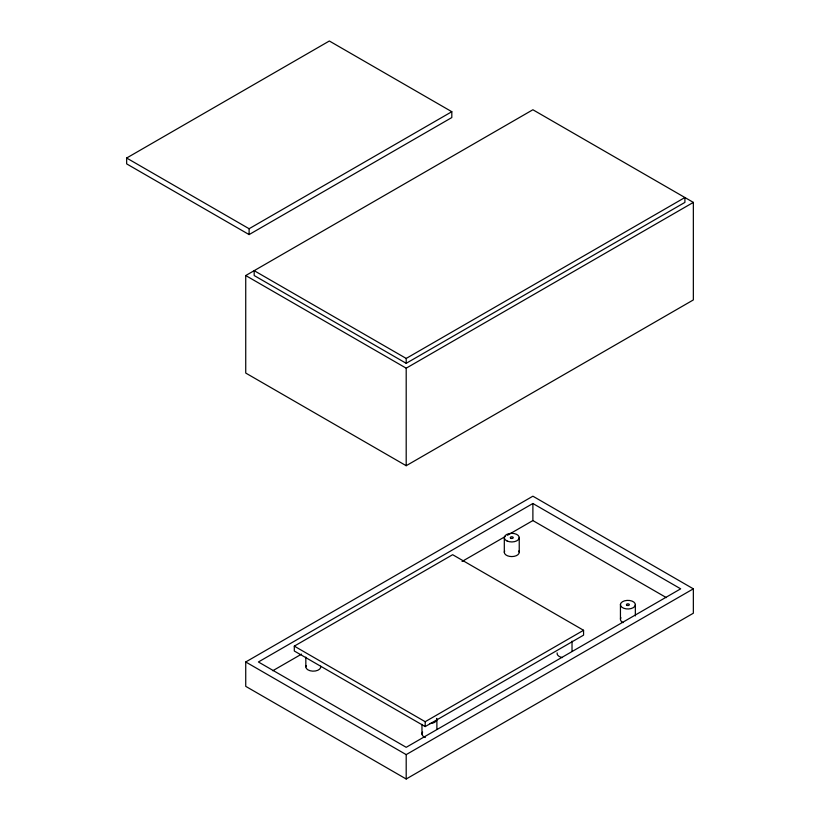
<?xml version="1.0" encoding="UTF-8"?>
<svg xmlns="http://www.w3.org/2000/svg" width="820" height="820" viewBox="0 0 820 820"><rect width="100%" height="100%" fill="white"/><g stroke="black" fill="none" stroke-linecap="round" stroke-linejoin="round"><path stroke-width="1.23" d="M126.649 158.024L329.343 41L451.81 111.704L451.81 117.557L249.106 234.582L126.649 163.877L126.649 158.024L249.106 228.729L451.81 111.704M245.733 275.54L532.887 109.757L693.351 202.397L693.351 299.925L406.197 465.709L245.733 373.059L245.733 275.54L406.197 368.18L693.351 202.397M406.197 358.432L684.905 197.517L684.905 202.397L406.197 363.311L254.179 275.54L254.179 270.661L406.197 358.432L406.197 363.311M245.733 661.976L532.887 496.192L693.351 588.832L693.351 613.216L406.197 779L245.733 686.35L245.733 661.976L406.197 754.615L693.351 588.832M532.887 503.5L258.402 661.976L406.197 747.307L680.682 588.832L532.887 503.5L532.887 520.567L666.342 597.616M294.298 646.129L452.65 554.699L583.563 630.283L583.563 635.151L425.201 726.582L294.298 650.998L294.298 646.129L425.201 721.702L583.563 630.283M272.783 670.729L301.565 654.124M462.049 561.464L505.212 536.547M507.426 535.265L532.887 520.567M635.346 604.945A7.462 4.305 0 0 1 623.784 608.276A7.462 4.305 0 0 1 624.563 600.824A7.462 4.305 0 0 1 635.346 604.945L635.346 615.912M620.443 604.422L620.443 619.049M572.022 641.137L572.022 650.885M519.234 537.623L519.234 552.249M504.31 537.653L504.31 552.28M436.886 719.068L436.886 728.826M425.201 721.702L425.201 726.582M421.972 724.337L421.972 734.095M406.197 368.18L406.197 465.709M406.197 754.615L406.197 779M305.829 657.097L305.829 666.855M249.106 228.729L249.106 234.582M320.671 666.178A7.462 4.305 0 0 1 312.707 671.149A7.462 4.305 0 0 1 306.198 665.522M425.313 737.498A7.462 4.305 0 0 1 422.628 732.116M518.865 550.917A7.462 4.305 0 0 1 511.793 556.575A7.462 4.305 0 0 1 504.659 550.948M623.149 622.636A7.462 4.305 0 0 1 620.955 617.726M436.732 718.402A7.462 4.305 0 0 1 429.762 723.568M562.438 657.578A7.462 4.305 0 0 1 557.159 652.884M507.088 540.995A7.462 4.305 0 0 0 519.152 538.289A7.462 4.305 0 0 0 509.076 533.615A7.462 4.305 0 0 0 507.088 540.995M627.085 605.385A1.476 0.851 0 0 0 629.37 604.729A1.476 0.851 0 0 0 627.239 603.92A1.476 0.851 0 0 0 627.085 605.385M510.85 538.299A1.476 0.851 0 0 0 513.228 537.766A1.476 0.851 0 0 0 511.239 536.844A1.476 0.851 0 0 0 510.85 538.299"/></g></svg>
